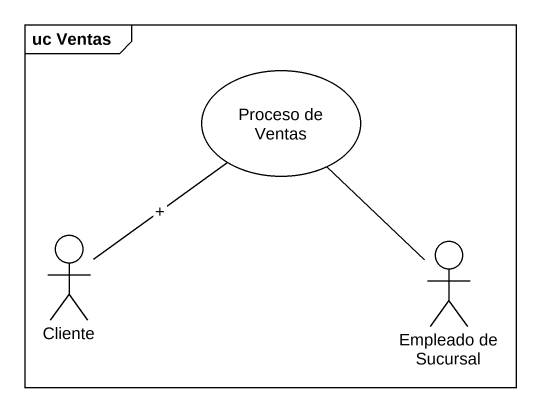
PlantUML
@startuml
mainframe uc Ventas
usecase "Proceso de Ventas" as Proceso_de_Ventas
actor Cliente
actor "Empleado de Sucursal" as Empleado_de_Sucursal
Cliente -up- Proceso_de_Ventas : +
Empleado_de_Sucursal -up- Proceso_de_Ventas
@enduml
